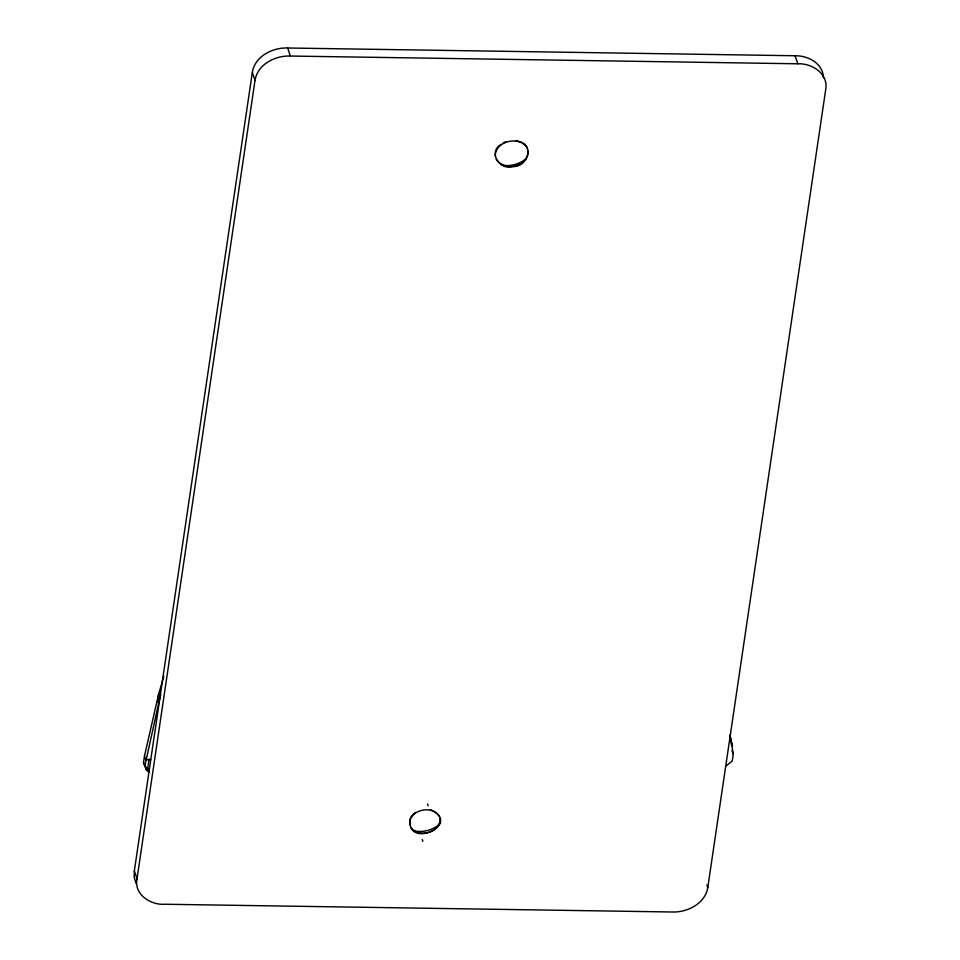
<?xml version="1.0" encoding="UTF-8"?>
<svg xmlns="http://www.w3.org/2000/svg" width="960" height="960" viewBox="0 0 960 960"><rect width="100%" height="100%" fill="white"/><g stroke="black" fill="none" stroke-linecap="round" stroke-linejoin="round"><path stroke-width="1.44" d="M495.288 156.48C494.736 140.892 519.684 135.216 527.316 148.116M528.144 150.744C528.684 166.332 503.736 172.02 496.104 159.108M823.092 74.592C820.68 61.992 806.928 55.56 795.096 55.752L287.688 48C272.604 47.4 254.88 56.244 252.336 72.36L134.34 870.876L134.148 877.428L136.272 883.596M137.004 878.916C133.764 894.612 151.032 905.388 165.012 904.248L672.42 912C687.492 912.468 705.06 903.66 707.772 887.64L825.768 89.124C828.444 73.584 811.644 63.024 797.772 63.792L290.352 56.04C275.268 55.44 257.556 64.284 255.012 80.388L137.004 878.916L134.34 870.876M162.636 680.508L158.736 693.66L144.48 756.012L143.508 762.66L146.508 770.052L148.932 772.38L147.696 768.66L149.136 758.856M157.452 702.372L158.736 693.66L159.972 697.38L144.744 766.38M730.104 734.76L733.248 754.236L732.276 760.884L726.432 765.732M163.032 679.188L163.812 676.344M159.972 697.38L160.752 694.752M410.112 818.892C405.96 850.404 463.344 823.944 430.38 809.688M410.436 817.86L411.732 815.952M526.152 158.592C519.588 164.22 510.324 166.572 501.816 165.252M412.392 815.004L415.176 812.556M440.604 822.924C433.836 830.052 423.336 832.824 413.808 830.844M500.796 144.48C487.536 152.796 500.376 170.964 513.54 166.584C527.268 166.728 534.744 145.86 519.6 141.552M503.124 143.004L505.656 141.744M503.808 166.392L506.7 166.212M150.792 759.78L145.716 759.732L144.48 756.012M515.604 140.628L518.376 141.048M143.508 762.66L145.272 766.332L147.696 768.66M439.02 815.964C431.532 804.42 408.516 810.12 409.704 824.628M410.616 826.968C418.104 838.524 441.12 832.824 439.932 818.316M795.096 55.752L797.772 63.792M730.08 736.692L732.54 746.076M732.012 750.516L733.248 754.236M706.884 884.964L707.772 887.64M287.688 48L290.352 56.04M252.336 72.36L255.012 80.388M427.548 803.928L428.136 805.68M422.28 839.58L422.868 841.332M145.272 766.332L146.508 770.052M823.188 75.672L823.38 77.82M731.292 742.356L731.532 745.08"/></g></svg>
